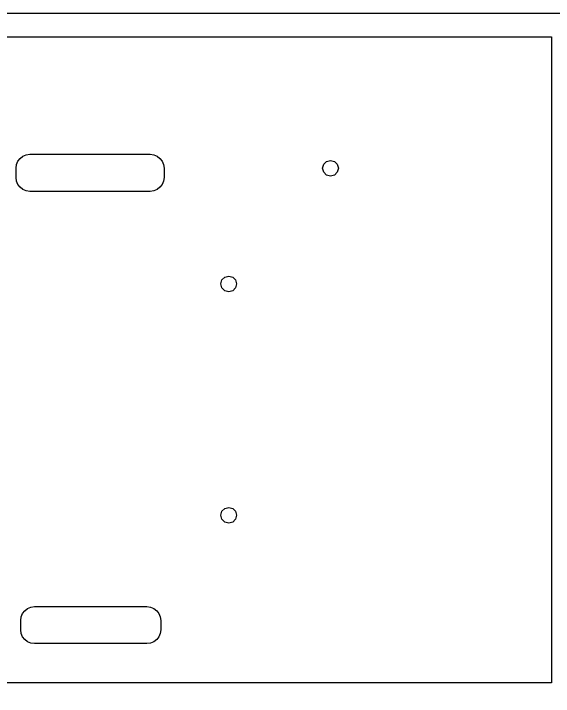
# Model space of a CAD drawing. Header units: millimetres. Extents: x 0 to 390, y 0 to 390.
# Drawn here: x 88.3 to 205, y 242.5 to 390 of the extents above; entities that cross this region are included whole.
import ezdxf

# ---------------------------------------------------------------- set-up
doc = ezdxf.new("R2010")
doc.units = ezdxf.units.MM
doc.layers.add('SEGNO', color=5, linetype='CONTINUOUS')
doc.layers.add('TAGLIO', color=1, linetype='CONTINUOUS')

msp = doc.modelspace()

# ---------------------------------------------------------------- linework, layer by layer
at = {"layer": 'SEGNO'}
msp.add_lwpolyline([(0, 0), (390, 0), (390, 390), (0, 390)], close=True, dxfattribs=at)
at = {"layer": 'TAGLIO'}
for points in [[(5, 385), (204.6, 385), (204.6, 245.38), (5, 245.38)], [(117.8, 359.6), (118.576, 359.498), (119.3, 359.198), (119.921, 358.721), (120.398, 358.1), (120.698, 357.376), (120.8, 356.6), (120.8, 354.6), (120.698, 353.824), (120.398, 353.1), (119.921, 352.479), (119.3, 352.002), (118.576, 351.702), (117.8, 351.6), (91.8, 351.6), (91.024, 351.702), (90.3, 352.002), (89.679, 352.479), (89.202, 353.1), (88.902, 353.824), (88.8, 354.6), (88.8, 356.6), (88.902, 357.376), (89.202, 358.1), (89.679, 358.721), (90.3, 359.198), (91.024, 359.498), (91.8, 359.6)], [(158.5, 356.6), (158.272, 355.75), (157.65, 355.128), (156.8, 354.9), (155.95, 355.128), (155.328, 355.75), (155.1, 356.6), (155.328, 357.45), (155.95, 358.072), (156.8, 358.3), (157.65, 358.072), (158.272, 357.45)], [(136.5, 331.6), (136.272, 330.75), (135.65, 330.128), (134.8, 329.9), (133.95, 330.128), (133.328, 330.75), (133.1, 331.6), (133.328, 332.45), (133.95, 333.072), (134.8, 333.3), (135.65, 333.072), (136.272, 332.45)], [(136.5, 281.6), (136.272, 280.75), (135.65, 280.128), (134.8, 279.9), (133.95, 280.128), (133.328, 280.75), (133.1, 281.6), (133.328, 282.45), (133.95, 283.072), (134.8, 283.3), (135.65, 283.072), (136.272, 282.45)], [(117.1, 261.85), (117.876, 261.748), (118.6, 261.448), (119.221, 260.971), (119.698, 260.35), (119.998, 259.626), (120.1, 258.85), (120.1, 256.85), (119.998, 256.074), (119.698, 255.35), (119.221, 254.729), (118.6, 254.252), (117.876, 253.952), (117.1, 253.85), (92.8, 253.85), (92.024, 253.952), (91.3, 254.252), (90.679, 254.729), (90.202, 255.35), (89.902, 256.074), (89.8, 256.85), (89.8, 258.85), (89.902, 259.626), (90.202, 260.35), (90.679, 260.971), (91.3, 261.448), (92.024, 261.748), (92.8, 261.85)]]:
    msp.add_lwpolyline(points, close=True, dxfattribs=at)

doc.saveas('drawing.dxf')
